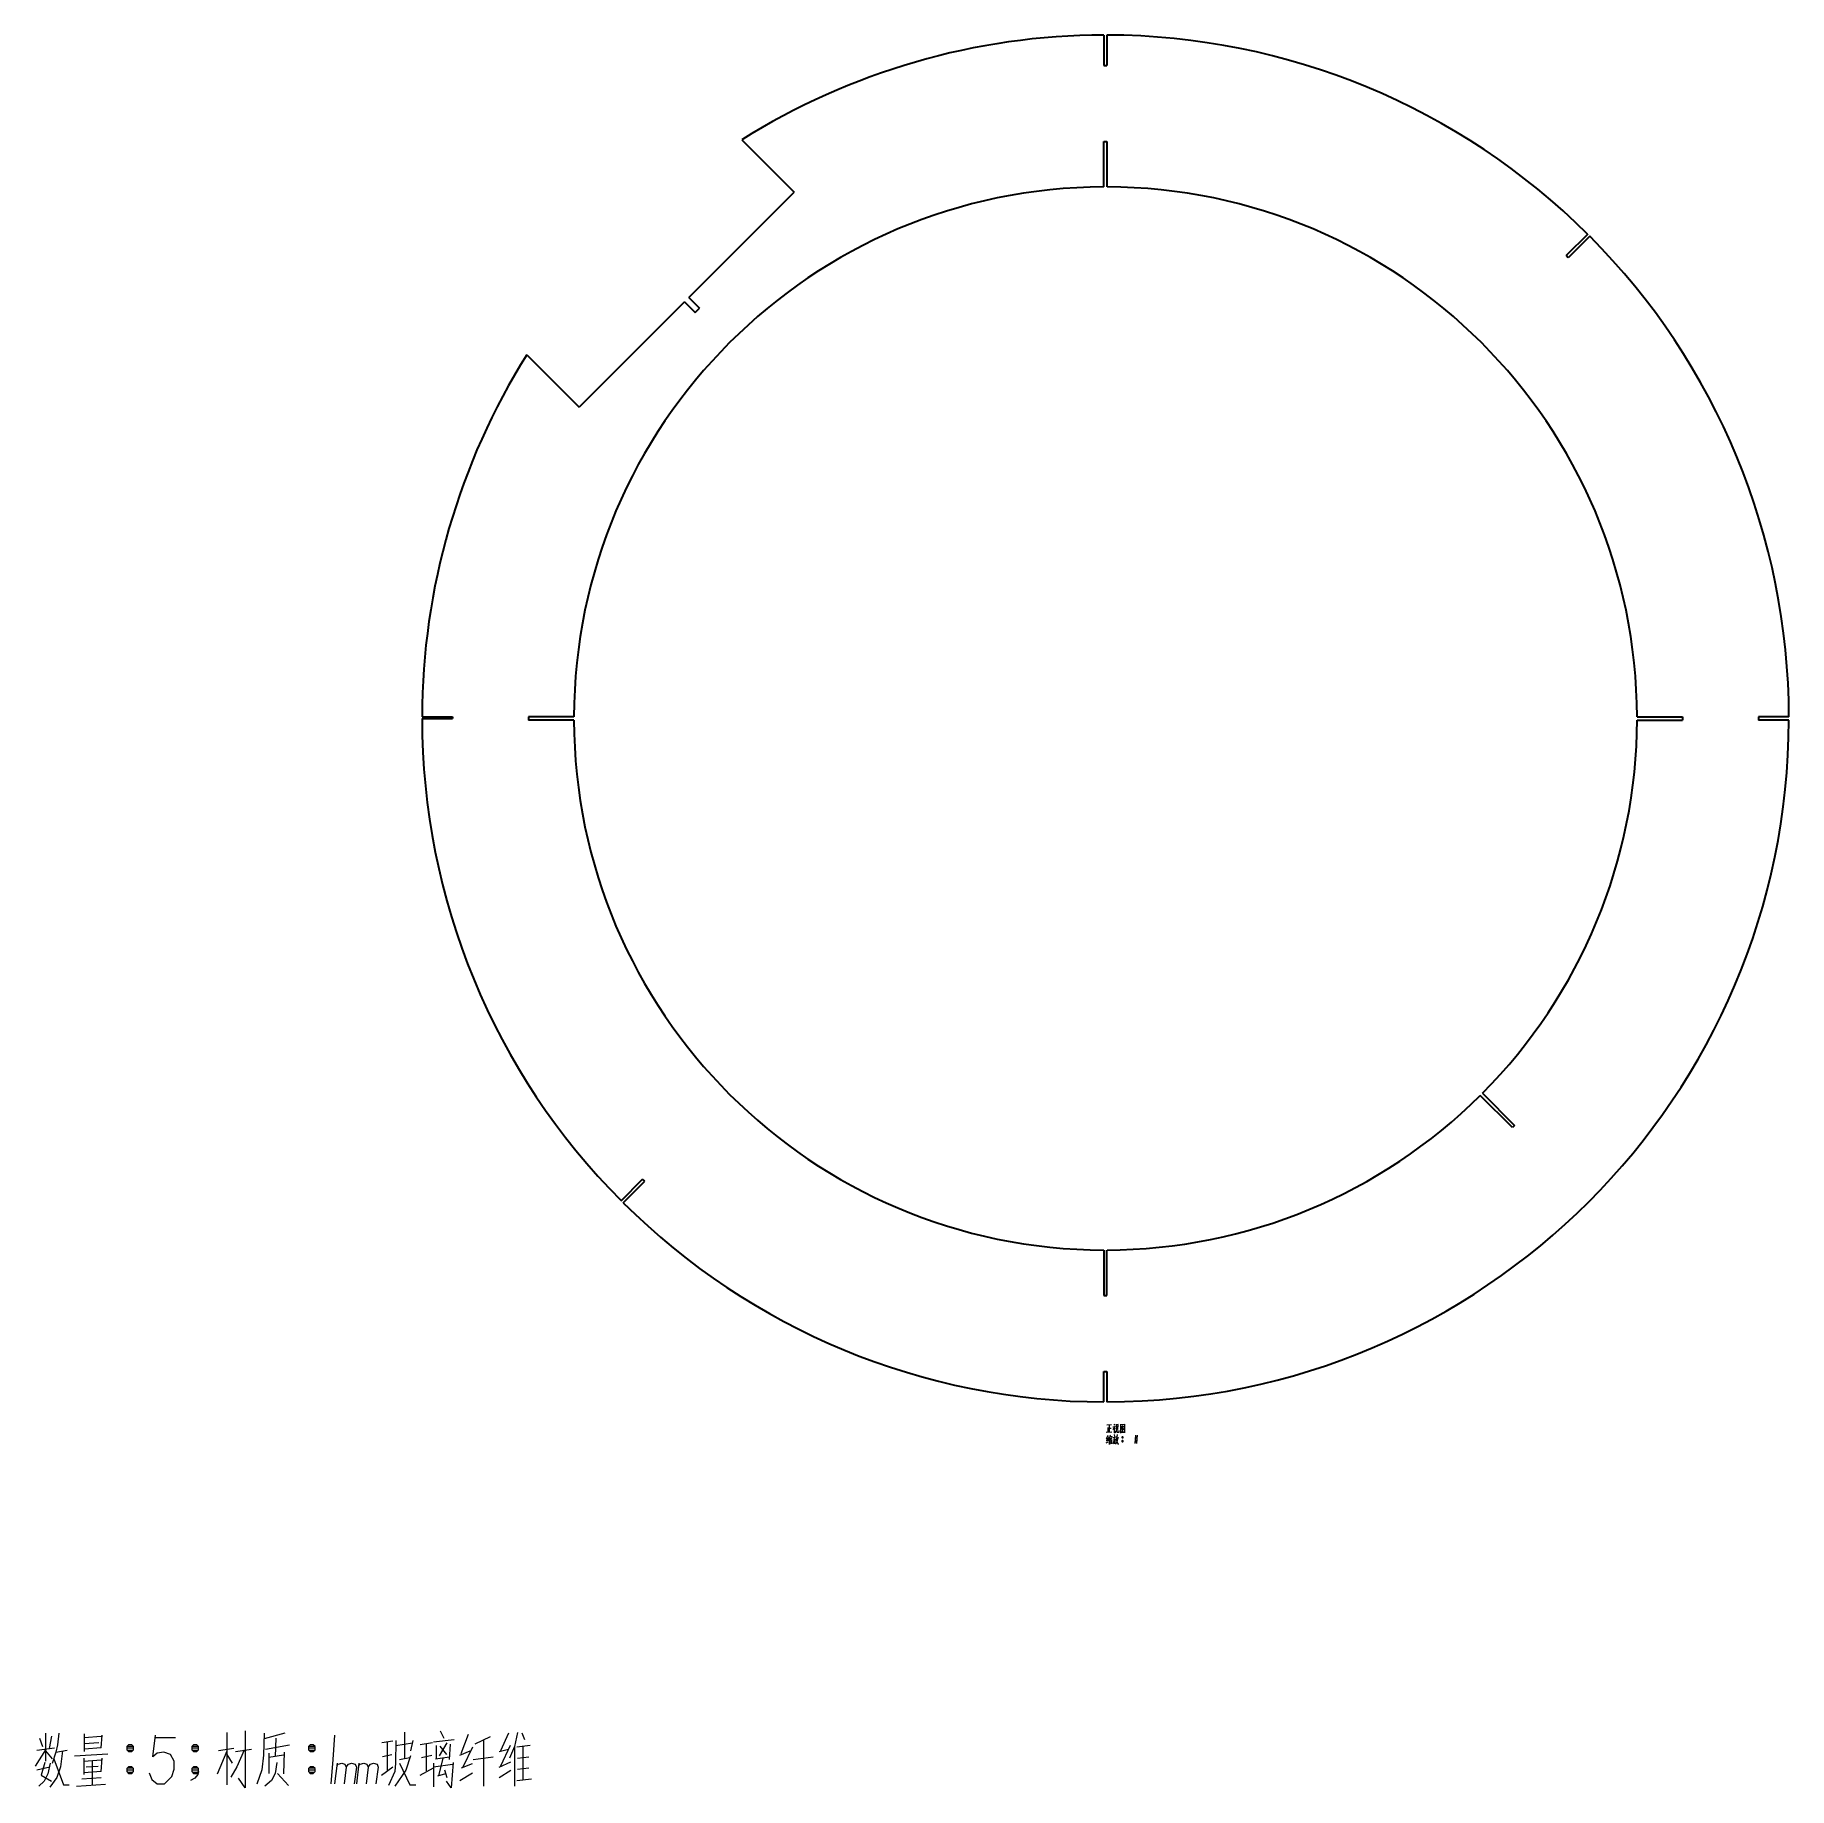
# Model space of a CAD drawing. Extents: x 150 to 728, y 106 to 683.
import ezdxf

# ---------------------------------------------------------------- set-up
doc = ezdxf.new("R2010")
doc.units = 0

msp = doc.modelspace()

# ---------------------------------------------------------------- linework, layer by layer
at = {"color": 1, "lineweight": 35, "ltscale": 0.249979}
for p, q in [((502.36, 683.02), (502.36, 673.02)), ((503.36, 683.02), (503.36, 673.02))]:
    msp.add_line(p, q, dxfattribs=at)
at = {"color": 1, "lineweight": 35, "ltscale": 0.025}
for p, q in [((502.36, 673.02), (503.36, 673.02)), ((502.36, 648.02), (503.36, 648.02)), ((312.86, 458.52), (312.86, 457.52)), ((692.86, 458.52), (692.87, 457.52)), ((717.86, 458.52), (717.86, 457.52)), ((351.19, 305.64), (350.48, 306.34)), ((502.36, 268.02), (503.36, 268.02)), ((502.36, 243.02), (503.36, 243.02))]:
    msp.add_line(p, q, dxfattribs=at)
at = {"color": 1, "lineweight": 35}
for p, q in [((383.1, 648.49), (400.33, 631.26)), ((365.68, 596.61), (400.33, 631.26)), ((364.27, 595.19), (329.62, 560.55)), ((312.39, 577.78), (329.62, 560.55))]:
    msp.add_line(p, q, dxfattribs=at)
at = {"color": 1, "lineweight": 35, "ltscale": 0.375}
for p, q in [((502.36, 633.02), (502.36, 648.02)), ((503.36, 648.02), (503.36, 633.02)), ((327.86, 458.52), (312.86, 458.52)), ((677.86, 458.52), (692.86, 458.52)), ((636.86, 323.31), (626.25, 333.92)), ((626.96, 334.63), (637.57, 324.02)), ((502.36, 283.02), (502.36, 268.02)), ((503.36, 268.02), (503.36, 283.02))]:
    msp.add_line(p, q, dxfattribs=at)
at = {"color": 1, "lineweight": 35, "ltscale": 0.249999}
for p, q in [((661.61, 617.47), (654.54, 610.4)), ((662.32, 616.76), (655.24, 609.69))]:
    msp.add_line(p, q, dxfattribs=at)
at = {"color": 1, "lineweight": 35, "ltscale": 0.025001}
for p, q in [((655.24, 609.69), (654.54, 610.4)), ((637.57, 324.02), (636.86, 323.31))]:
    msp.add_line(p, q, dxfattribs=at)
at = {"color": 1, "lineweight": 35, "ltscale": 0.125}
for p, q in [((364.27, 595.19), (367.81, 591.66)), ((365.68, 596.61), (369.22, 593.07))]:
    msp.add_line(p, q, dxfattribs=at)
at = {"color": 1, "lineweight": 35, "ltscale": 0.050001}
msp.add_line((367.81, 591.66), (369.22, 593.07), dxfattribs=at)
at = {"color": 1, "lineweight": 35, "ltscale": 0.249964}
msp.add_line((277.86, 458.52), (287.86, 458.52), dxfattribs=at)
at = {"color": 1, "lineweight": 35, "ltscale": 0.249978}
msp.add_line((277.86, 458.02), (287.86, 458.02), dxfattribs=at)
at = {"color": 1, "lineweight": 35, "ltscale": 0.0125}
msp.add_line((287.86, 458.52), (287.86, 458.02), dxfattribs=at)
at = {"color": 1, "lineweight": 35, "ltscale": 0.375024}
for p, q in [((327.86, 457.52), (312.86, 457.52)), ((677.86, 457.52), (692.87, 457.52))]:
    msp.add_line(p, q, dxfattribs=at)
at = {"color": 1, "lineweight": 35, "ltscale": 0.25}
for p, q in [((727.86, 458.52), (717.86, 458.52)), ((727.86, 457.52), (717.86, 457.52)), ((343.41, 299.27), (350.48, 306.34)), ((344.12, 298.56), (351.19, 305.64))]:
    msp.add_line(p, q, dxfattribs=at)
at = {"color": 1, "lineweight": 35, "ltscale": 0.249977}
for p, q in [((502.36, 233.02), (502.36, 243.02)), ((503.36, 243.02), (503.36, 233.02))]:
    msp.add_line(p, q, dxfattribs=at)
at = {"color": 1, "lineweight": 13}
for points in [[(503.32, 225.46), (504.82, 225.53)], [(504.09, 225.46), (504.09, 224.3), (504.09, 223.11)], [(505.56, 225.74), (505.84, 225.32)], [(506.33, 225.7), (506.33, 224.02)], [(506.99, 225.53), (506.33, 225.46)], [(506.92, 223.95), (506.99, 225.63)], [(507.76, 225.74), (507.76, 224.27), (507.76, 222.76)], [(507.76, 225.7), (507.76, 224.3), (507.76, 222.9)], [(509.23, 225.56), (507.76, 225.42)], [(508.53, 225.28), (507.97, 224.48)], [(509.2, 222.94), (509.2, 224.3), (509.23, 225.7)], [(503.04, 223.04), (505, 223.15)], [(503.07, 219.54), (503.77, 219.93)], [(503.53, 220.98), (503.11, 220.84)], [(503.6, 221.99), (503.14, 220.91)], [(503.18, 220.21), (503.7, 220.38)], [(503.67, 221.22), (503.21, 220.21)], [(503.6, 224.65), (503.6, 223.08)], [(503.98, 220.7), (503.67, 220.21)], [(503.91, 221.68), (503.81, 221.12)], [(503.91, 221.54), (504.96, 221.68)], [(504.16, 221.26), (503.98, 220.7)], [(504.02, 220.77), (504.02, 219.05)], [(504.09, 224.34), (504.72, 224.41)], [(504.23, 220.98), (504.93, 221.08)], [(504.3, 222.17), (504.47, 221.78)], [(504.3, 220.56), (504.33, 219.16)], [(504.3, 220.45), (504.82, 220.52)], [(504.33, 219.89), (504.72, 219.96)], [(504.54, 221.01), (504.47, 220.45)], [(504.86, 220.63), (504.79, 219.23)], [(505, 221.78), (504.86, 221.33)], [(505.91, 225.07), (505.73, 224.58), (505.24, 223.85)], [(505.77, 221.4), (505.66, 220.49), (505.56, 220.07), (505.24, 219.19)], [(505.28, 224.86), (505.84, 224.93)], [(505.28, 221.33), (506.33, 221.47)], [(506.08, 220.91), (505.98, 220.07), (505.84, 219.23), (505.63, 219.51)], [(505.7, 220.73), (506.08, 220.8)], [(505.73, 224.58), (505.73, 222.8)], [(505.73, 224.41), (506.05, 224.09)], [(505.77, 222.24), (505.87, 221.68)], [(505.84, 222.8), (506.12, 223.08)], [(506.47, 219.65), (506.08, 219.12)], [(506.12, 223.08), (506.36, 223.43)], [(506.47, 220.91), (506.29, 220.35)], [(506.54, 224.06), (506.36, 223.43)], [(506.4, 220.66), (506.96, 219.23)], [(506.61, 221.54), (506.47, 220.91)], [(506.75, 220.28), (506.47, 219.65)], [(506.64, 225.11), (506.54, 224.06)], [(506.54, 221.15), (507.24, 221.29)], [(506.68, 222.27), (506.61, 221.54)], [(506.68, 223.08), (506.68, 224.16)], [(506.82, 222.97), (506.68, 223.08)], [(506.96, 221.22), (506.75, 220.28)], [(507.24, 222.97), (506.82, 222.97)], [(507.24, 223.6), (507.24, 222.97)], [(507.76, 223.01), (509.13, 223.11)], [(507.83, 223.81), (508.32, 224.23)], [(508.29, 224.72), (508.99, 223.99)], [(508.29, 223.64), (508.64, 223.25)], [(508.29, 221.36), (508.67, 221.36)], [(508.29, 220.1), (508.67, 220.1)], [(508.32, 224.93), (508.78, 225)], [(508.32, 224.23), (508.53, 224.51)], [(508.32, 221.47), (508.64, 221.47)], [(508.32, 221.22), (508.64, 221.22)], [(508.32, 220.21), (508.64, 220.21)], [(508.32, 219.96), (508.64, 219.96)], [(508.39, 224.02), (508.64, 223.74)], [(508.53, 224.51), (508.88, 225.14)], [(508.99, 223.99), (509.16, 224.02)], [(509.2, 222.83), (509.2, 222.94), (509.13, 223.11)], [(512.73, 222.1), (512.63, 220.7), (512.52, 219.3)], [(512.73, 221.36), (513.12, 221.36)], [(512.73, 220.1), (513.12, 220.1)], [(512.77, 221.47), (513.08, 221.47)], [(512.77, 221.22), (513.08, 221.22)], [(512.77, 220.21), (513.08, 220.21)], [(512.77, 219.96), (513.08, 219.96)], [(513.33, 222.1), (513.22, 220.7), (513.12, 219.3)], [(504.79, 219.4), (504.37, 219.33)], [(506.96, 219.23), (507.27, 219.23)]]:
    msp.add_lwpolyline(points, dxfattribs=at)
for points in [[(508.39, 221.15), (508.57, 221.15), (508.67, 221.26), (508.67, 221.43), (508.57, 221.54), (508.39, 221.54), (508.29, 221.43), (508.29, 221.26)], [(508.39, 219.89), (508.57, 219.89), (508.67, 220), (508.67, 220.17), (508.57, 220.28), (508.39, 220.28), (508.29, 220.17), (508.29, 220)], [(512.84, 221.15), (513.01, 221.15), (513.12, 221.26), (513.12, 221.43), (513.01, 221.54), (512.84, 221.54), (512.73, 221.43), (512.73, 221.26)], [(512.84, 219.89), (513.01, 219.89), (513.12, 220), (513.12, 220.17), (513.01, 220.28), (512.84, 220.28), (512.73, 220.17), (512.73, 220)]]:
    msp.add_lwpolyline(points, close=True, dxfattribs=at)
at = {"color": 7, "lineweight": 13}
for points in [[(151.87, 122.33), (152.87, 119.53)], [(153.87, 123.93), (153.87, 114.73)], [(155.87, 122.93), (155.07, 118.93)], [(158.27, 123.93), (157.87, 120.13)], [(166.67, 123.73), (166.67, 117.93)], [(166.67, 122.53), (172.27, 122.93)], [(172.47, 123.33), (172.07, 119.13)], [(188.07, 110.93), (188.87, 108.73), (190.67, 107.33), (193.07, 107.33), (195.47, 109.73), (196.27, 112.13), (196.27, 114.73), (195.07, 116.93), (192.87, 117.73), (190.67, 117.33), (189.27, 116.13), (190.07, 123.33)], [(190.07, 122.53), (196.67, 122.53)], [(213.67, 106.93), (213.67, 115.53), (213.67, 124.13)], [(219.67, 124.73), (219.67, 115.33), (219.67, 105.93)], [(225.87, 123.93), (225.67, 116.73), (225.07, 111.93), (223.47, 107.13)], [(232.67, 123.93), (225.87, 122.13)], [(229.67, 116.33), (229.87, 122.33)], [(249.07, 123.33), (248.47, 115.33), (247.87, 107.33)], [(268.27, 121.33), (264.67, 120.73)], [(269.27, 121.53), (269.07, 114.13)], [(272.07, 124.33), (272.07, 115.73)], [(274.87, 121.53), (274.07, 118.13)], [(281.67, 121.13), (288.47, 121.93)], [(283.87, 124.73), (285.07, 122.33)], [(293.07, 123.53), (290.67, 117.13)], [(300.27, 122.73), (295.27, 120.33)], [(298.07, 121.53), (298.07, 114.13), (298.07, 106.53)], [(306.27, 123.93), (303.67, 118.13)], [(309.27, 124.13), (308.27, 119.53)], [(311.67, 121.73), (310.87, 123.93)], [(153.87, 118.53), (150.47, 113.13)], [(151.07, 118.33), (156.87, 119.13)], [(153.87, 118.13), (156.07, 115.53)], [(157.27, 117.73), (156.07, 113.93)], [(156.67, 115.53), (159.87, 106.93)], [(157.87, 120.13), (157.27, 117.73)], [(157.27, 117.73), (161.07, 118.33)], [(159.47, 118.13), (158.87, 112.93)], [(163.47, 116.53), (174.47, 117.13)], [(166.47, 115.73), (166.47, 110.33)], [(166.67, 120.53), (171.47, 120.93)], [(172.27, 119.13), (166.67, 118.73)], [(172.47, 115.73), (172.07, 111.33)], [(180.67, 119.13), (182.87, 119.13)], [(180.87, 119.73), (182.67, 119.73)], [(180.87, 118.33), (182.67, 118.33)], [(202.07, 119.13), (204.27, 119.13)], [(202.27, 119.73), (204.07, 119.73)], [(202.27, 118.33), (204.07, 118.33)], [(210.47, 110.53), (213.67, 118.13)], [(215.87, 118.93), (210.87, 118.13)], [(215.47, 114.13), (213.67, 116.93)], [(216.47, 117.93), (221.67, 118.73)], [(219.27, 118.33), (216.87, 112.93)], [(226.27, 118.73), (234.27, 120.13)], [(227.47, 117.33), (227.47, 110.73)], [(232.27, 116.73), (227.47, 115.93)], [(232.47, 117.73), (232.27, 110.53)], [(240.47, 119.13), (242.67, 119.13)], [(240.67, 119.73), (242.47, 119.73)], [(240.67, 118.33), (242.47, 118.33)], [(264.87, 116.33), (267.87, 116.93)], [(266.47, 111.73), (266.47, 120.93)], [(269.27, 119.93), (274.67, 120.73)], [(270.47, 115.33), (273.87, 115.93)], [(274.07, 116.53), (272.47, 111.73)], [(281.27, 120.73), (277.27, 120.13)], [(277.67, 115.93), (281.07, 116.73)], [(279.27, 120.33), (279.27, 111.53)], [(282.27, 115.53), (286.87, 116.13)], [(282.47, 119.93), (282.47, 115.73)], [(284.67, 115.73), (283.27, 109.93)], [(286.07, 120.73), (283.47, 116.53)], [(283.67, 119.73), (285.87, 116.93)], [(286.87, 115.33), (287.27, 120.33)], [(290.27, 116.73), (293.67, 118.13)], [(294.47, 119.33), (291.27, 112.73)], [(294.67, 115.33), (301.27, 116.13)], [(303.27, 117.93), (306.27, 118.73)], [(306.87, 119.93), (303.67, 113.13)], [(308.27, 119.53), (306.67, 115.73)], [(308.27, 119.33), (308.27, 106.53)], [(313.47, 119.93), (309.07, 119.33)], [(309.27, 115.73), (313.07, 116.13)], [(311.07, 119.53), (311.07, 108.73)], [(151.07, 111.93), (155.27, 112.93)], [(153.67, 114.33), (152.47, 110.13)], [(152.47, 110.13), (155.87, 108.13)], [(154.67, 110.53), (153.47, 108.13)], [(155.47, 114.13), (154.67, 110.53)], [(158.87, 112.93), (157.67, 109.33)], [(166.47, 114.73), (172.27, 115.13)], [(172.27, 111.33), (166.47, 110.93)], [(167.27, 112.93), (171.27, 113.13)], [(169.27, 114.93), (169.27, 106.93)], [(180.67, 111.93), (182.87, 111.93)], [(180.87, 112.53), (182.67, 112.53)], [(180.87, 111.13), (182.67, 111.13)], [(204.27, 111.33), (204.07, 110.33), (203.07, 109.13), (201.67, 108.33)], [(202.07, 111.93), (204.27, 111.93)], [(202.27, 112.53), (204.07, 112.53)], [(202.27, 111.13), (204.07, 111.13)], [(216.87, 112.93), (214.87, 109.53)], [(230.07, 114.33), (229.47, 110.73), (228.27, 108.33), (226.07, 106.53)], [(230.27, 110.73), (233.87, 106.73)], [(240.47, 111.93), (242.67, 111.93)], [(240.67, 112.53), (242.47, 112.53)], [(240.67, 111.13), (242.47, 111.13)], [(249.87, 114.13), (249.07, 107.33)], [(249.87, 113.33), (250.27, 113.73), (251.47, 114.13), (252.47, 113.73), (252.87, 112.73), (252.27, 107.33)], [(252.87, 112.73), (253.67, 113.73), (254.67, 114.13), (255.87, 113.73), (256.27, 112.73), (255.47, 107.33)], [(257.07, 114.13), (256.27, 107.33)], [(257.07, 113.33), (257.47, 113.73), (258.67, 114.13), (259.67, 113.73), (260.07, 112.73), (259.47, 107.33)], [(260.07, 112.73), (260.87, 113.73), (261.87, 114.13), (263.07, 113.73), (263.47, 112.73), (262.67, 107.33)], [(264.47, 110.13), (268.27, 112.93)], [(268.87, 111.33), (266.87, 106.73)], [(269.07, 114.13), (268.87, 111.33)], [(272.47, 111.73), (268.87, 106.53)], [(270.47, 114.13), (273.87, 106.93)], [(277.27, 110.13), (281.67, 112.53)], [(281.67, 114.13), (281.67, 106.33)], [(281.67, 112.93), (287.87, 113.73)], [(283.07, 109.93), (285.67, 110.73)], [(285.27, 111.93), (286.07, 109.33)], [(288.07, 114.33), (287.47, 105.93)], [(290.27, 108.33), (294.47, 110.93)], [(290.87, 112.53), (294.47, 113.93)], [(303.27, 112.73), (307.07, 114.53)], [(303.27, 109.33), (307.07, 111.73)], [(309.27, 112.13), (313.07, 112.53)], [(153.47, 108.13), (151.67, 106.53)], [(157.67, 109.33), (155.27, 106.13)], [(159.87, 106.93), (161.67, 106.93)], [(164.07, 106.53), (173.67, 107.13)], [(165.87, 108.93), (172.27, 109.33)], [(219.67, 105.93), (217.47, 109.13)], [(273.87, 106.93), (275.87, 106.93)], [(287.47, 105.93), (285.87, 108.13)], [(309.07, 108.33), (313.87, 108.93)]]:
    msp.add_lwpolyline(points, dxfattribs=at)
for points in [[(181.27, 117.93), (182.27, 117.93), (182.87, 118.53), (182.87, 119.53), (182.27, 120.13), (181.27, 120.13), (180.67, 119.53), (180.67, 118.53)], [(202.67, 117.93), (203.67, 117.93), (204.27, 118.53), (204.27, 119.53), (203.67, 120.13), (202.67, 120.13), (202.07, 119.53), (202.07, 118.53)], [(241.07, 117.93), (242.07, 117.93), (242.67, 118.53), (242.67, 119.53), (242.07, 120.13), (241.07, 120.13), (240.47, 119.53), (240.47, 118.53)], [(181.27, 110.73), (182.27, 110.73), (182.87, 111.33), (182.87, 112.33), (182.27, 112.93), (181.27, 112.93), (180.67, 112.33), (180.67, 111.33)], [(202.67, 110.73), (203.67, 110.73), (204.27, 111.33), (204.27, 112.33), (203.67, 112.93), (202.67, 112.93), (202.07, 112.33), (202.07, 111.33)], [(241.07, 110.73), (242.07, 110.73), (242.67, 111.33), (242.67, 112.33), (242.07, 112.93), (241.07, 112.93), (240.47, 112.33), (240.47, 111.33)]]:
    msp.add_lwpolyline(points, close=True, dxfattribs=at)
at = {"color": 1, "lineweight": 35}
for centre, radius, start, end in [((502.86, 458.02), 225, 90.12732, 122.16041), ((502.86, 458.02), 225, 45.12733, 89.87267), ((502.86, 458.02), 175, 90.163, 179.8363), ((502.87, 458.02), 175, 0.1637, 89.837), ((502.86, 458.02), 225, 0.12732, 44.87268), ((502.86, 458.02), 225, 147.83958, 179.87268), ((502.86, 458.02), 225, 180.00001, 224.87267), ((502.86, 458.02), 175, 180.1637, 269.837), ((502.86, 458.02), 225, 270.12733, 359.87267), ((502.87, 458.02), 175, 315.16347, 359.8363), ((502.87, 458.02), 175, 270.163, 314.83607), ((502.86, 458.02), 225, 225.12733, 269.87268)]:
    msp.add_arc(centre, radius, start, end, dxfattribs=at)

doc.saveas('drawing.dxf')
